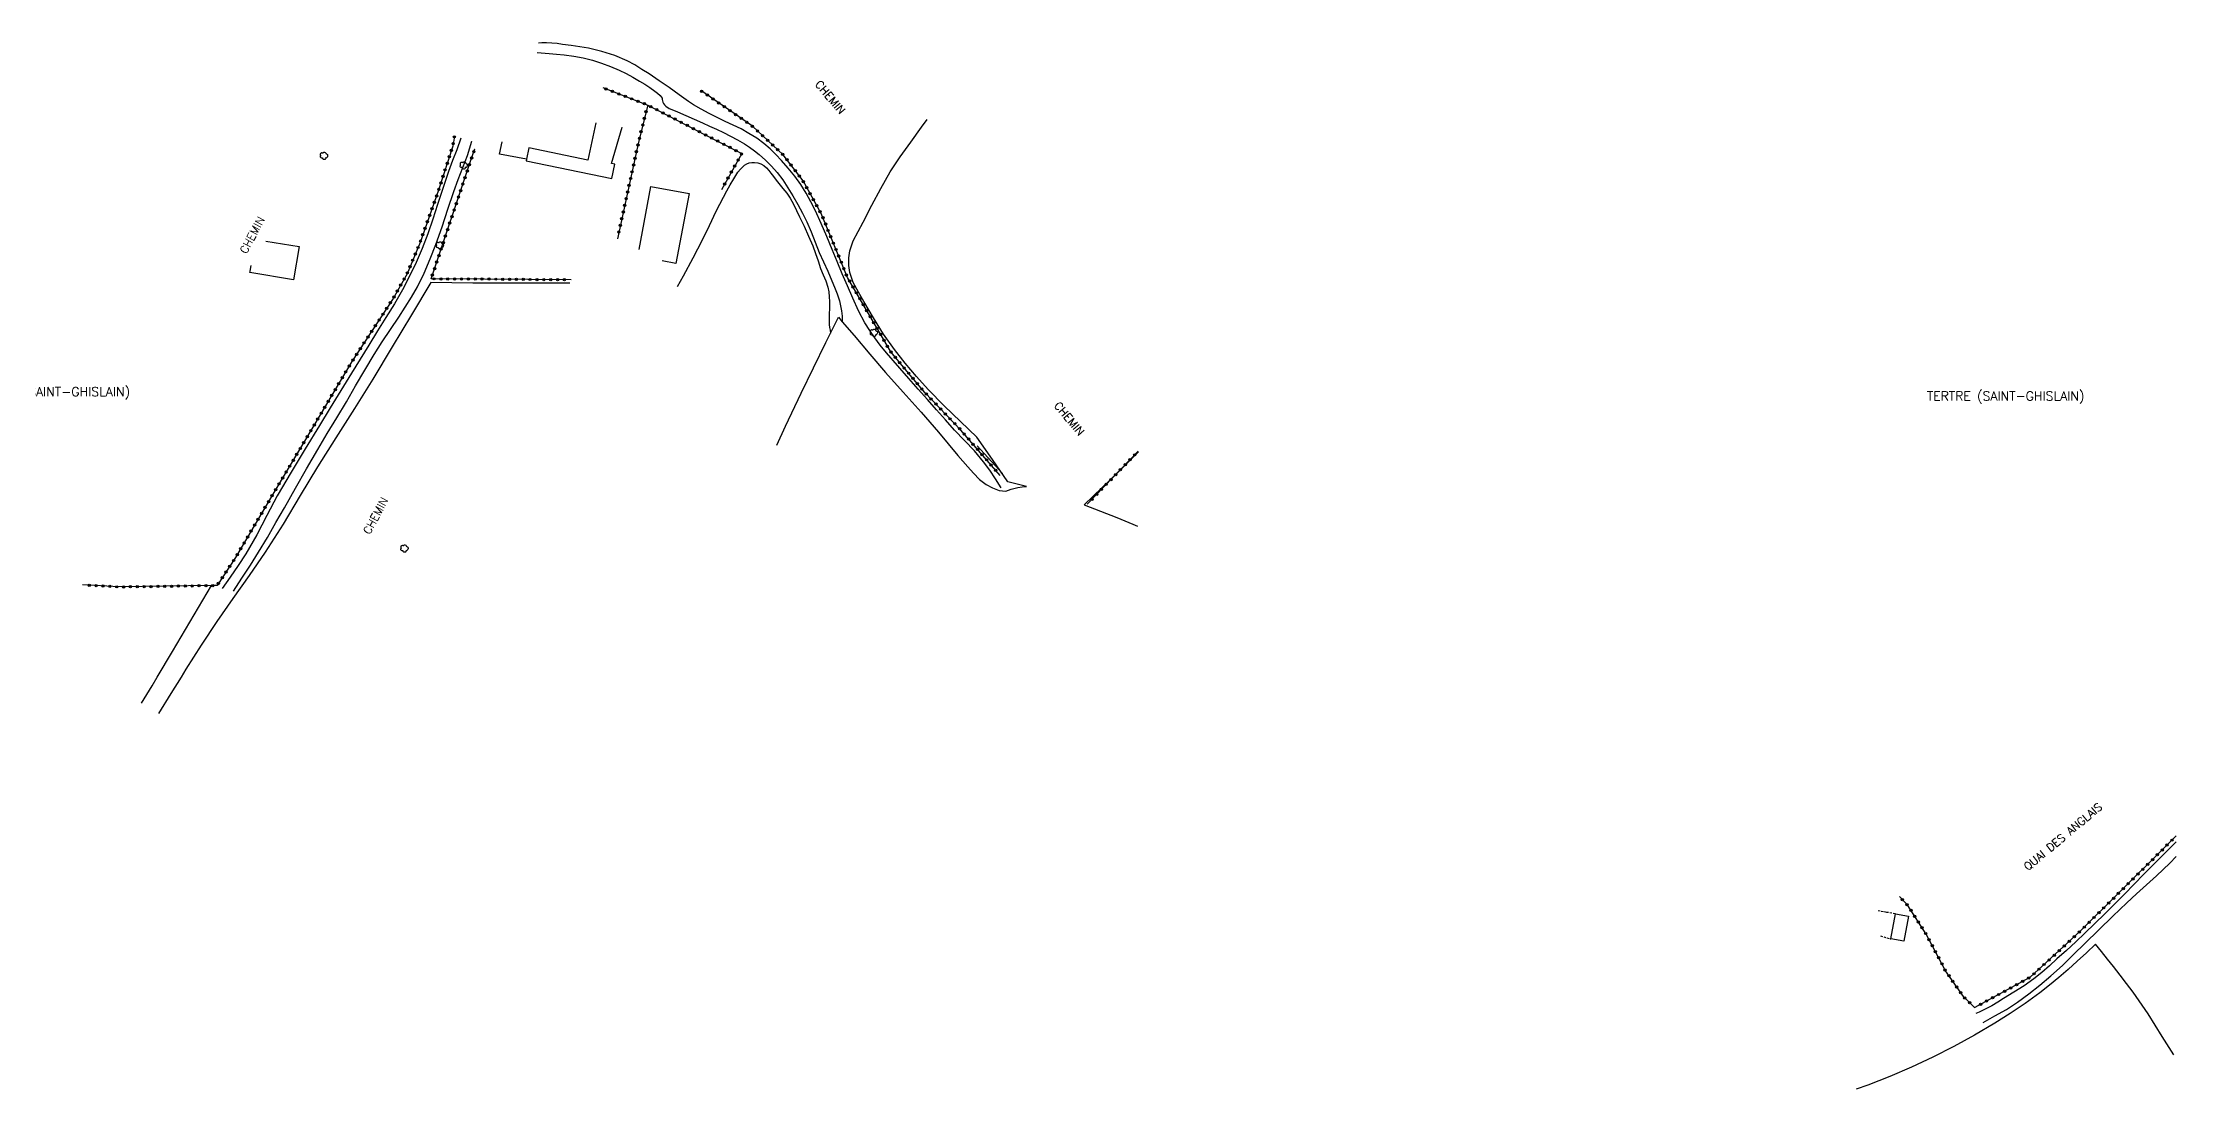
# Model space of a CAD drawing. Header units: millimetres. Extents: x 107000 to 108000, y 127000 to 127954.
# Drawn here: x 107533.4 to 108000, y 127084.9 to 127313.7 of the extents above; entities that cross this region are included whole.
import ezdxf
from ezdxf.enums import TextEntityAlignment as Align

# ---------------------------------------------------------------- set-up
doc = ezdxf.new("R2010")
doc.units = ezdxf.units.MM
doc.linetypes.add('DASHED', pattern=[0.75, 0.5, -0.25])
doc.layers.get('0').update_dxf_attribs({"linetype": 'CONTINUOUS'})
for name, color, linetype in [('W0071', 7, 'CONTINUOUS'), ('W0101', 7, 'CONTINUOUS'), ('W0104', 1, 'CONTINUOUS'), ('W0112', 1, 'DASHED'), ('W0300', 7, 'CONTINUOUS'), ('W0323', 7, 'CONTINUOUS'), ('W0330', 7, 'CONTINUOUS'), ('W0980', 7, 'CONTINUOUS'), ('W0989', 7, 'CONTINUOUS')]:
    doc.layers.add(name, color=color, linetype=linetype)
doc.styles.get("Standard").update_dxf_attribs({"font": 'romans.shx', "width": 0.85})

# ---------------------------------------------------------------- blocks, each defined once
blk = doc.blocks.new('T300')
for p, q in [((-0.8, 0.51), (-0.86, 0.34)), ((-0.86, 0.34), (-0.86, 0.17)), ((-0.86, 0.17), (-0.74, 0.06)), ((-0.69, 0.63), (-0.8, 0.51)), ((-0.8, -0.06), (-0.74, 0.06)), ((-0.74, 0.06), (-0.69, 0.11)), ((-0.57, 0.69), (-0.69, 0.63)), ((-0.46, 0.69), (-0.57, 0.69)), ((-0.29, 0.63), (-0.46, 0.69)), ((-0.29, 0.63), (-0.17, 0.74)), ((-0.23, 0.57), (-0.29, 0.63)), ((-0.17, 0.74), (-0.06, 0.8)), ((-0.06, 0.8), (0.06, 0.8)), ((0.06, 0.8), (0.23, 0.74)), ((0.23, 0.74), (0.34, 0.63)), ((0.34, 0.63), (0.4, 0.51)), ((0.46, 0.46), (0.34, 0.46)), ((0.4, 0.51), (0.4, 0.46)), ((0.57, 0.4), (0.46, 0.46)), ((0.57, 0.4), (0.69, 0.29)), ((0.69, 0.29), (0.74, 0.17)), ((0.74, 0.06), (0.69, -0.17)), ((0.74, 0.17), (0.74, 0.06)), ((-0.8, -0.17), (-0.8, -0.06)), ((-0.8, -0.23), (-0.8, -0.17)), ((-0.74, -0.34), (-0.8, -0.23)), ((-0.69, -0.4), (-0.74, -0.34)), ((-0.51, -0.46), (-0.69, -0.4)), ((-0.4, -0.46), (-0.51, -0.46)), ((-0.4, -0.46), (-0.34, -0.46)), ((-0.34, -0.46), (-0.34, -0.4)), ((-0.34, -0.51), (-0.34, -0.46)), ((-0.29, -0.63), (-0.34, -0.51)), ((-0.17, -0.74), (-0.29, -0.63)), ((-0.06, -0.8), (-0.17, -0.74)), ((0.06, -0.8), (-0.06, -0.8)), ((0.17, -0.74), (0.06, -0.8)), ((0.23, -0.69), (0.17, -0.74)), ((0.29, -0.46), (0.23, -0.46)), ((0.29, -0.63), (0.23, -0.69)), ((0.46, -0.4), (0.29, -0.46)), ((0.34, -0.51), (0.29, -0.63)), ((0.34, -0.51), (0.34, -0.46)), ((0.57, -0.34), (0.46, -0.4)), ((0.63, -0.29), (0.57, -0.34)), ((0.69, -0.17), (0.63, -0.29))]:
    blk.add_line(p, q)
blk = doc.blocks.new('t323o')
at = {"color": 0, "linetype": 'Continuous'}
for radius in [0.25, 0.15]:
    blk.add_circle((0, 0), radius, dxfattribs=at)

msp = doc.modelspace()

# ---------------------------------------------------------------- linework, layer by layer
at = {"layer": 'W0071'}
for points in [[(107641.52, 127311.53), (107644.11, 127311.29), (107645.77, 127311.17), (107647.43, 127310.99), (107649.5, 127310.7), (107651.56, 127310.33), (107653.59, 127309.85), (107655.58, 127309.23), (107657.53, 127308.5), (107659.44, 127307.67), (107660.96, 127306.92), (107662.45, 127306.12), (107663.92, 127305.26), (107665.05, 127304.59), (107666.17, 127303.89), (107667.22, 127303.1), (107667.83, 127302.62), (107668.42, 127302.12), (107668.82, 127301.51), (107668.88, 127301.24), (107668.91, 127300.96), (107668.97, 127300.7), (107669.14, 127300.38), (107669.38, 127300.1), (107669.63, 127299.83), (107670.41, 127299.3), (107671.32, 127298.94), (107672.24, 127298.58), (107674.05, 127297.76), (107675.87, 127296.95), (107677.68, 127296.14), (107679.21, 127295.45), (107680.74, 127294.76), (107682.25, 127294.04), (107683.81, 127293.25), (107685.35, 127292.43), (107686.84, 127291.53), (107687.94, 127290.8), (107689.02, 127290.03), (107690.06, 127289.21), (107691.46, 127287.98), (107692.78, 127286.67), (107694.01, 127285.28), (107695.24, 127283.66), (107696.35, 127281.94), (107697.42, 127280.2), (107698.52, 127278.33), (107699.55, 127276.42), (107700.52, 127274.48), (107701.46, 127272.29), (107702.32, 127270.06), (107703.21, 127267.84), (107704.13, 127265.78), (107705.07, 127263.72), (107705.96, 127261.65), (107706.56, 127260.21), (107707.14, 127258.75), (107707.61, 127257.27), (107707.88, 127256.17), (107708.1, 127255.05), (107708.22, 127253.92), (107708.23, 127253.51), (107708.24, 127253.09), (107708.24, 127252.68)], [(107743.02, 127216.4), (107741.76, 127218.31), (107740.49, 127220.21), (107739.16, 127222.06), (107737.13, 127224.44), (107734.96, 127226.72), (107732.81, 127229), (107730.83, 127231.21), (107728.86, 127233.42), (107726.9, 127235.64), (107724.86, 127237.93), (107722.83, 127240.23), (107720.81, 127242.54), (107719.36, 127244.19), (107717.91, 127245.85), (107716.53, 127247.56), (107715.36, 127249.15), (107714.24, 127250.78), (107713.19, 127252.45), (107711.8, 127255.08), (107710.58, 127257.8), (107709.39, 127260.54), (107708.24, 127263.17), (107707.13, 127265.82), (107706.01, 127268.46), (107704.84, 127271.29), (107703.66, 127274.12), (107702.37, 127276.9), (107701.37, 127278.86), (107700.32, 127280.79), (107699.16, 127282.66), (107697.84, 127284.49), (107696.42, 127286.24), (107694.92, 127287.93), (107693.71, 127289.23), (107692.44, 127290.49), (107691.11, 127291.66), (107689.52, 127292.81), (107687.84, 127293.84), (107686.12, 127294.81), (107684.39, 127295.67), (107682.63, 127296.47), (107680.88, 127297.3), (107679.12, 127298.19), (107677.37, 127299.11), (107675.68, 127300.11), (107674.63, 127300.82), (107673.61, 127301.56), (107672.58, 127302.3), (107670.4, 127303.84), (107668.21, 127305.36), (107665.98, 127306.83), (107664.42, 127307.83), (107662.84, 127308.81), (107661.22, 127309.69), (107658.48, 127310.84), (107655.63, 127311.73), (107652.73, 127312.44), (107650.86, 127312.79), (107648.98, 127313.07), (107647.09, 127313.31), (107645.91, 127313.47), (107644.72, 127313.6), (107643.54, 127313.67), (107642.57, 127313.65), (107641.77, 127313.6)], [(107624.79, 127292.78), (107623.92, 127290.28), (107622.99, 127287.9), (107622.1, 127285.5), (107621.29, 127283.11), (107620.52, 127280.71), (107619.74, 127278.31), (107618.67, 127275.08), (107617.58, 127271.86), (107616.37, 127268.69), (107615.04, 127265.63), (107613.59, 127262.61), (107612.05, 127259.64), (107610.29, 127256.6), (107608.43, 127253.63), (107606.56, 127250.65), (107604.67, 127247.57), (107602.77, 127244.5), (107600.88, 127241.42), (107598.55, 127237.62), (107596.23, 127233.82), (107593.91, 127230.01), (107590.8, 127224.89), (107587.7, 127219.76), (107584.68, 127214.58), (107582.4, 127210.34), (107580.17, 127206.08), (107577.77, 127201.91), (107576.1, 127199.36), (107574.36, 127196.84), (107572.62, 127194.33)], [(107575.12, 127193.81), (107576.96, 127196.63), (107578.79, 127199.46), (107580.59, 127202.31), (107582.51, 127205.53), (107584.37, 127208.77), (107586.23, 127212.02), (107588.66, 127216.26), (107591.09, 127220.49), (107593.54, 127224.72), (107595.61, 127228.22), (107597.71, 127231.7), (107599.79, 127235.19), (107601.8, 127238.64), (107603.81, 127242.1), (107605.88, 127245.52), (107607.65, 127248.26), (107609.46, 127250.97), (107611.25, 127253.7), (107612.66, 127255.87), (107614.05, 127258.05), (107615.34, 127260.28), (107616.82, 127263.3), (107618.14, 127266.4), (107619.38, 127269.54), (107620.74, 127273.39), (107621.98, 127277.29), (107623.28, 127281.17), (107624.26, 127283.79), (107625.28, 127286.41), (107626.29, 127289.02), (107627.22, 127292.16), (107627.22, 127292.16), (107627.22, 127292.16)], [(108000, 127139.01), (107997.98, 127137.01), (107995.44, 127134.46), (107992.9, 127131.89), (107990.76, 127129.72), (107988.63, 127127.54), (107986.48, 127125.37), (107984.34, 127123.23), (107982.19, 127121.1), (107980.01, 127118.99), (107977.99, 127117.09), (107975.95, 127115.22), (107973.89, 127113.37), (107972.24, 127111.89), (107970.58, 127110.43), (107968.87, 127109.04), (107966.72, 127107.51), (107964.49, 127106.09), (107962.23, 127104.71), (107960.95, 127103.92), (107959.65, 127103.15), (107958.33, 127102.44), (107957.61, 127102.1), (107956.87, 127101.78), (107956.14, 127101.46)], [(107957.78, 127099.48), (107960.3, 127100.92), (107962.83, 127102.35), (107965.28, 127103.9), (107967.77, 127105.73), (107970.18, 127107.68), (107972.54, 127109.69), (107975.07, 127111.98), (107977.53, 127114.35), (107979.98, 127116.73), (107983.04, 127119.72), (107986.09, 127122.72), (107989.17, 127125.68), (107991.32, 127127.65), (107993.48, 127129.6), (107995.63, 127131.57), (107998.55, 127134.35), (108000, 127135.77)]]:
    msp.add_lwpolyline(points, dxfattribs=at)
at = {"layer": 'W0101'}
msp.add_lwpolyline([(107654.36, 127296.18), (107652.59, 127287.99), (107639.69, 127290.7), (107639.17, 127288.24), (107633.27, 127289.28), (107633.84, 127292.03), (107633.84, 127292.03)], dxfattribs=at)
at = {"layer": 'W0104'}
for points in [[(107639.17, 127288.24), (107639.08, 127287.81), (107657.85, 127284), (107658.48, 127287.09), (107657.75, 127287.24), (107660.07, 127295.18), (107660.07, 127295.18)], [(107663.82, 127268.46), (107666.4, 127282.25)], [(107666.4, 127282.25), (107674.73, 127280.69), (107671.87, 127265.43), (107668.87, 127265.99)], [(107582.14, 127270.3), (107589.43, 127269.1), (107588.24, 127261.83), (107578.68, 127263.4), (107578.74, 127263.76), (107578.94, 127264.97)]]:
    msp.add_lwpolyline(points, dxfattribs=at)
msp.add_lwpolyline([(107937.59, 127117.77), (107938.55, 127123.26), (107941.39, 127122.76), (107940.43, 127117.27)], close=True, dxfattribs=at)
at = {"layer": 'W0112'}
for points in [[(107938.55, 127123.26), (107936.68, 127123.57), (107934.82, 127123.88)], [(107935.28, 127118.42), (107937.59, 127117.77)]]:
    msp.add_lwpolyline(points, dxfattribs=at)
at = {"layer": 'W0300'}
msp.add_lwpolyline([(107737.73, 127225.58), (107743.29, 127219.49)], dxfattribs=at)
at = {"layer": 'W0323'}
for points in [[(107655.86, 127303.84), (107665.7, 127300.04), (107680.54, 127292.39), (107686.25, 127289.44), (107681.8, 127281.5)], [(107742.74, 127219.08), (107734.2, 127228.97), (107726.31, 127237.2), (107722.74, 127241.43), (107718.83, 127246.1), (107709.38, 127262.36), (107703.61, 127276.36), (107699.66, 127283.47), (107695.3, 127289.18), (107688.58, 127295.42), (107677.28, 127303.21)], [(107665.7, 127300.04), (107663.69, 127291.95), (107659.05, 127270.79)], [(107623.44, 127293.27), (107623.04, 127291.05), (107619.95, 127281.42), (107615.89, 127269.97), (107613.05, 127263.14), (107610.02, 127257.75), (107601, 127243.98), (107592.47, 127229.6), (107583.93, 127215.32), (107575.52, 127201.1), (107571.51, 127195.01), (107570.28, 127194.99), (107550.05, 127194.69), (107542.08, 127195.17)], [(107648.97, 127261.82), (107629.99, 127262), (107618.32, 127262.05), (107626.94, 127287.77), (107627.86, 127290.48), (107627.86, 127290.48)], [(107761.8, 127212.78), (107772.97, 127224.38)], [(107955.86, 127102.74), (107968.07, 127109.39), (107978.89, 127119.36), (107996.86, 127137.13), (108000, 127140.31)], [(107955.86, 127102.74), (107953.44, 127105.14), (107949.53, 127110.79), (107945.28, 127118.83), (107941.26, 127125.07), (107939.46, 127127.02)]]:
    msp.add_lwpolyline(points, dxfattribs=at)
at = {"layer": 'W0330'}
for points in [[(107748.53, 127216.69), (107748.52, 127216.69), (107748.52, 127216.68), (107748.51, 127216.68), (107744.48, 127217.67), (107741.08, 127222.57), (107737.67, 127227.46), (107734.09, 127230.89), (107730.49, 127234.31), (107727.03, 127237.85), (107724.48, 127240.68), (107722, 127243.58), (107719.66, 127246.58), (107717.27, 127249.98), (107715.04, 127253.51), (107712.98, 127257.12), (107711.77, 127259.17), (107710.61, 127261.26), (107709.87, 127263.44), (107709.7, 127265), (107709.71, 127266.61), (107709.91, 127268.18), (107710.63, 127270.33), (107711.72, 127272.38), (107712.84, 127274.43), (107714.7, 127278.15), (107716.66, 127281.83), (107718.75, 127285.42), (107720.93, 127288.73), (107723.23, 127291.96), (107725.57, 127295.17), (107726.82, 127296.88)], [(107672.24, 127260.35), (107673.49, 127262.68), (107675.61, 127266.62), (107677.67, 127270.59), (107679.18, 127273.71), (107680.66, 127276.84), (107682.24, 127279.92), (107682.98, 127281.26), (107683.75, 127282.59), (107684.54, 127283.9), (107684.98, 127284.64), (107685.43, 127285.38), (107685.95, 127286.05), (107686.39, 127286.49), (107686.87, 127286.89), (107687.39, 127287.2), (107687.91, 127287.38), (107688.48, 127287.49), (107689.03, 127287.51), (107689.75, 127287.41), (107690.46, 127287.16), (107691.11, 127286.82), (107691.66, 127286.34), (107692.15, 127285.74), (107692.62, 127285.14), (107693.23, 127284.4), (107693.81, 127283.64), (107694.4, 127282.88), (107695.25, 127281.82), (107696.09, 127280.76), (107696.86, 127279.66), (107697.6, 127278.36), (107698.25, 127277), (107698.89, 127275.64), (107699.91, 127273.53), (107700.89, 127271.41), (107701.8, 127269.25), (107702.39, 127267.62), (107702.94, 127265.97), (107703.51, 127264.33), (107704.08, 127262.96), (107704.67, 127261.6), (107705.11, 127260.2), (107705.28, 127259.18), (107705.38, 127258.14), (107705.44, 127257.1), (107705.45, 127256.24), (107705.43, 127255.39), (107705.41, 127254.53), (107705.39, 127253.71), (107705.37, 127252.89), (107705.4, 127252.07), (107705.47, 127251.44), (107705.56, 127250.82), (107705.66, 127250.19)], [(107648.69, 127261.1), (107640.39, 127261.08), (107631.98, 127261.1), (107627.41, 127261.13), (107622.85, 127261.18), (107618.28, 127261.22), (107614.05, 127254.19), (107609.81, 127247.15), (107605.54, 127240.14), (107601.54, 127233.72), (107597.5, 127227.33), (107593.49, 127220.92), (107589.71, 127214.69), (107585.95, 127208.45), (107582.06, 127202.3), (107578.56, 127197.22), (107574.96, 127192.2), (107571.43, 127187.13), (107568.03, 127181.94), (107564.7, 127176.69), (107563.64, 127175)], [(107693.91, 127225.68), (107695.83, 127229.84), (107699.24, 127237.08), (107701.93, 127242.62), (107704.66, 127248.15), (107705.66, 127250.19), (107707.38, 127253.68)], [(107707.38, 127253.68), (107708.24, 127252.68), (107710.82, 127249.65), (107714.25, 127245.61), (107717.71, 127241.6), (107721.57, 127237.25), (107725.46, 127232.93), (107729.3, 127228.56), (107731.41, 127226), (107733.5, 127223.43), (107735.7, 127220.96), (107736.96, 127219.57), (107738.25, 127218.21), (107739.7, 127217.11), (107741.07, 127216.36), (107742.54, 127215.78), (107744.01, 127215.66), (107744.58, 127215.82), (107745.15, 127216.05), (107745.73, 127216.25), (107746.65, 127216.44), (107747.59, 127216.56), (107748.53, 127216.69)], [(107772.99, 127224.24), (107772.67, 127223.9), (107768.88, 127220.11), (107765.02, 127216.37), (107761.17, 127212.63), (107764.72, 127211.24), (107768.28, 127209.85), (107771.81, 127208.41), (107772.8, 127208)], [(107558.44, 127175), (107561.79, 127180.57), (107564.63, 127185.37), (107567.45, 127190.18), (107570.28, 127194.99)], [(107554.99, 127169.29), (107557.29, 127173.08), (107558.44, 127175)], [(107563.64, 127175), (107561.41, 127171.43), (107558.67, 127167.05)], [(107999.45, 127092.41), (107996.9, 127096.44), (107993.82, 127101.35), (107990.55, 127106.13), (107989.13, 127108.01), (107987.69, 127109.87), (107986.23, 127111.72), (107984.93, 127113.36), (107983.62, 127114.99), (107982.31, 127116.62), (107980.33, 127114.75), (107978.34, 127112.89), (107976.32, 127111.06), (107974.31, 127109.33), (107972.26, 127107.64), (107970.18, 127106), (107966.97, 127103.67), (107963.67, 127101.46), (107960.31, 127099.34), (107955.87, 127096.72), (107951.33, 127094.25), (107946.73, 127091.92), (107942.07, 127089.72), (107937.34, 127087.66), (107932.54, 127085.78), (107929.95, 127084.89)]]:
    msp.add_lwpolyline(points, dxfattribs=at)

# ---------------------------------------------------------------- block references
at = {"layer": 'W0300'}
for p in [(107594.95, 127288.91), (107625.5, 127286.82), (107620.28, 127269.32), (107715.19, 127250.22), (107612.53, 127203.07)]:
    msp.add_blockref('T300', p, dxfattribs=at)
at = {"layer": 'W0323'}
for p, rotation in [((107656.58, 127303.56), 338.8844931344782), ((107657.98, 127303.02), 338.8844931344782), ((107659.38, 127302.48), 338.8844931344782), ((107660.78, 127301.94), 338.8844931344782), ((107677.49, 127303.06), 145.4183765039821), ((107678.73, 127302.21), 145.4183765039821), ((107662.18, 127301.4), 338.8844931344782), ((107663.58, 127300.86), 338.8844931344782), ((107664.98, 127300.32), 338.8844931344782), ((107664.98, 127297.13), 256.0471079128045), ((107665.34, 127298.59), 256.0471079128045), ((107666.34, 127299.71), 332.7289556622556), ((107667.68, 127299.02), 332.7289556622556), ((107669.01, 127298.33), 332.7289556622556), ((107670.34, 127297.65), 332.7289556622556), ((107671.68, 127296.96), 332.7289556622556), ((107679.96, 127301.36), 145.4183765039821), ((107681.2, 127300.51), 145.4183765039821), ((107682.43, 127299.66), 145.4183765039821), ((107683.67, 127298.81), 145.4183765039821), ((107684.9, 127297.96), 145.4183765039821), ((107686.14, 127297.11), 145.4183765039821), ((107623.41, 127293.09), 259.9563885563022), ((107663.89, 127292.76), 256.0471079128045), ((107664.25, 127294.22), 256.0471079128045), ((107664.62, 127295.68), 256.0471079128045), ((107673.01, 127296.27), 332.7289556622556), ((107674.34, 127295.58), 332.7289556622556), ((107675.68, 127294.9), 332.7289556622556), ((107677.01, 127294.21), 332.7289556622556), ((107678.34, 127293.52), 332.7289556622556), ((107679.68, 127292.83), 332.7289556622556), ((107687.37, 127296.25), 145.4183765039821), ((107688.6, 127295.4), 137.1210963966424), ((107689.7, 127294.38), 137.1210963966424), ((107690.8, 127293.36), 137.1210963966424), ((107691.9, 127292.34), 137.1210963966424), ((107622.3, 127288.74), 252.1904990271587), ((107622.76, 127290.17), 252.1904990271587), ((107623.14, 127291.61), 259.9563885563022), ((107627.17, 127288.46), 71.15947929879334), ((107627.66, 127289.88), 71.15947929879334), ((107662.91, 127288.37), 257.6360197171568), ((107663.23, 127289.84), 257.6360197171568), ((107663.55, 127291.3), 257.6360197171568), ((107681.01, 127292.15), 332.6774287258771), ((107682.34, 127291.46), 332.6774287258771), ((107683.68, 127290.77), 332.6774287258771), ((107685.01, 127290.08), 332.6774287258771), ((107685.47, 127288.04), 240.7314013477113), ((107686.2, 127289.35), 240.7314013477113), ((107693, 127291.32), 137.1210963966424), ((107694.1, 127290.3), 137.1210963966424), ((107695.2, 127289.27), 137.1210963966424), ((107696.13, 127288.1), 127.36436453603), ((107620.47, 127283.03), 252.1904990271587), ((107620.92, 127284.45), 252.1904990271587), ((107621.38, 127285.88), 252.1904990271587), ((107621.84, 127287.31), 252.1904990271587), ((107625.74, 127284.19), 71.47153984566287), ((107626.22, 127285.61), 71.47153984566287), ((107626.69, 127287.03), 71.47153984566287), ((107661.94, 127283.98), 257.6360197171568), ((107662.26, 127285.44), 257.6360197171568), ((107662.59, 127286.91), 257.6360197171568), ((107683.27, 127284.12), 240.7314013477113), ((107684, 127285.43), 240.7314013477113), ((107684.73, 127286.73), 240.7314013477113), ((107697.04, 127286.91), 127.36436453603), ((107697.95, 127285.71), 127.36436453603), ((107698.86, 127284.52), 127.36436453603), ((107699.75, 127283.32), 119.0546040990572), ((107619.01, 127278.77), 250.4762491935783), ((107619.51, 127280.18), 250.4762491935783), ((107620.01, 127281.6), 252.1904990271587), ((107623.83, 127278.5), 71.47153984566287), ((107624.31, 127279.92), 71.47153984566287), ((107624.79, 127281.35), 71.47153984566287), ((107625.26, 127282.77), 71.47153984566287), ((107660.98, 127279.58), 257.6360197171568), ((107661.3, 127281.05), 257.6360197171568), ((107661.62, 127282.51), 257.6360197171568), ((107682.53, 127282.81), 240.7314013477113), ((107700.47, 127282), 119.0546040990572), ((107701.2, 127280.69), 119.0546040990572), ((107701.93, 127279.38), 119.0546040990572), ((107617.51, 127274.53), 250.4762491935783), ((107618.01, 127275.94), 250.4762491935783), ((107618.51, 127277.36), 250.4762491935783), ((107622.4, 127274.23), 71.47153984566287), ((107622.88, 127275.66), 71.47153984566287), ((107623.36, 127277.08), 71.47153984566287), ((107659.69, 127273.72), 257.6360197171568), ((107660.02, 127275.19), 257.6360197171568), ((107660.34, 127276.65), 257.6360197171568), ((107660.66, 127278.12), 257.6360197171568), ((107702.66, 127278.07), 119.0546040990572), ((107703.39, 127276.76), 119.0546040990572), ((107704.01, 127275.4), 112.3986580591815), ((107704.58, 127274.01), 112.3986580591815), ((107615.44, 127268.9), 247.4218437027538), ((107616, 127270.29), 250.4762491935783), ((107616.5, 127271.7), 250.4762491935783), ((107617, 127273.11), 250.4762491935783), ((107620.97, 127269.97), 71.47153984566287), ((107621.45, 127271.39), 71.47153984566287), ((107621.93, 127272.81), 71.47153984566287), ((107659.37, 127272.26), 257.6360197171568), ((107705.15, 127272.62), 112.3986580591815), ((107705.72, 127271.24), 112.3986580591815), ((107706.29, 127269.85), 112.3986580591815), ((107613.72, 127264.74), 247.4218437027538), ((107614.29, 127266.13), 247.4218437027538), ((107614.87, 127267.51), 247.4218437027538), ((107619.07, 127264.28), 71.47153984566287), ((107619.54, 127265.7), 71.47153984566287), ((107620.02, 127267.12), 71.47153984566287), ((107620.5, 127268.55), 71.47153984566287), ((107706.87, 127268.46), 112.3986580591815), ((107707.44, 127267.07), 112.3986580591815), ((107708.01, 127265.69), 112.3986580591815), ((107708.58, 127264.3), 112.3986580591815), ((107611.69, 127260.73), 240.6573893815867), ((107612.43, 127262.04), 240.6573893815867), ((107613.14, 127263.36), 247.4218437027538), ((107618.59, 127262.86), 71.47153984566287), ((107618.97, 127262.05), 179.7545182993566), ((107620.47, 127262.04), 179.7545182993566), ((107621.97, 127262.03), 179.7545182993566), ((107623.47, 127262.03), 179.7545182993566), ((107624.97, 127262.02), 179.7545182993566), ((107626.47, 127262.02), 179.7545182993566), ((107627.97, 127262.01), 179.7545182993566), ((107629.47, 127262), 179.7545182993566), ((107630.97, 127261.99), 179.4710658062998), ((107632.47, 127261.98), 179.4710658062998), ((107633.97, 127261.96), 179.4710658062998), ((107635.47, 127261.95), 179.4710658062998), ((107636.97, 127261.94), 179.4710658062998), ((107638.47, 127261.92), 179.4710658062998), ((107639.97, 127261.91), 179.4710658062998), ((107641.47, 127261.89), 179.4710658062998), ((107642.97, 127261.88), 179.4710658062998), ((107644.47, 127261.87), 179.4710658062998), ((107645.97, 127261.85), 179.4710658062998), ((107647.47, 127261.84), 179.4710658062998), ((107709.15, 127262.91), 112.3986580591815), ((107709.83, 127261.58), 120.1643324187563), ((107710.59, 127260.28), 120.1643324187563), ((107608.6, 127255.59), 236.773308624975), ((107609.43, 127256.84), 236.773308624975), ((107610.22, 127258.11), 240.6573893815867), ((107610.96, 127259.42), 240.6573893815867), ((107711.34, 127258.99), 120.1643324187563), ((107712.09, 127257.69), 120.1643324187563), ((107712.85, 127256.39), 120.1643324187563), ((107713.6, 127255.1), 120.1643324187563), ((107605.32, 127250.57), 236.773308624975), ((107606.14, 127251.82), 236.773308624975), ((107606.96, 127253.08), 236.773308624975), ((107607.78, 127254.33), 236.773308624975), ((107714.35, 127253.8), 120.1643324187563), ((107715.11, 127252.5), 120.1643324187563), ((107715.86, 127251.21), 120.1643324187563), ((107602.03, 127245.55), 236.773308624975), ((107602.85, 127246.81), 236.773308624975), ((107603.67, 127248.06), 236.773308624975), ((107604.49, 127249.31), 236.773308624975), ((107716.62, 127249.91), 120.1643324187563), ((107717.37, 127248.61), 120.1643324187563), ((107718.12, 127247.32), 120.1643324187563), ((107718.89, 127246.03), 129.9380605711499), ((107599.66, 127241.72), 239.3242185992391), ((107600.43, 127243.01), 239.3242185992391), ((107601.21, 127244.3), 236.773308624975), ((107719.85, 127244.88), 129.9380605711499), ((107720.82, 127243.73), 129.9380605711499), ((107721.78, 127242.58), 129.9380605711499), ((107722.74, 127241.43), 130.163416554232), ((107596.6, 127236.56), 239.3242185992391), ((107597.37, 127237.85), 239.3242185992391), ((107598.13, 127239.14), 239.3242185992391), ((107598.9, 127240.43), 239.3242185992391), ((107723.71, 127240.28), 130.163416554232), ((107724.68, 127239.13), 130.163416554232), ((107725.64, 127237.99), 130.163416554232), ((107726.63, 127236.86), 133.791707377932), ((107594.31, 127232.69), 239.3242185992391), ((107595.07, 127233.98), 239.3242185992391), ((107595.84, 127235.27), 239.3242185992391), ((107727.67, 127235.78), 133.791707377932), ((107728.71, 127234.7), 133.791707377932), ((107729.75, 127233.61), 133.791707377932), ((107730.79, 127232.53), 133.791707377932), ((107591.24, 127227.54), 239.1189213030302), ((107592.01, 127228.83), 239.1189213030302), ((107592.77, 127230.11), 239.3242185992391), ((107593.54, 127231.4), 239.3242185992391), ((107731.82, 127231.45), 133.791707377932), ((107732.86, 127230.37), 133.791707377932), ((107733.9, 127229.28), 133.791707377932), ((107734.9, 127228.16), 130.8105586185344), ((107735.88, 127227.03), 130.8105586185344), ((107588.16, 127222.39), 239.1189213030302), ((107588.93, 127223.68), 239.1189213030302), ((107589.7, 127224.96), 239.1189213030302), ((107590.47, 127226.25), 239.1189213030302), ((107736.86, 127225.89), 130.8105586185344), ((107737.84, 127224.76), 130.8105586185344), ((107738.82, 127223.62), 130.8105586185344), ((107739.8, 127222.49), 130.8105586185344), ((107771.17, 127222.5), 46.07306333547129), ((107772.21, 127223.58), 46.07306333547129), ((107585.85, 127218.53), 239.1189213030302), ((107586.62, 127219.81), 239.1189213030302), ((107587.39, 127221.1), 239.1189213030302), ((107740.78, 127221.35), 130.8105586185344), ((107741.76, 127220.22), 130.8105586185344), ((107767, 127218.18), 46.07306333547129), ((107768.04, 127219.26), 46.07306333547129), ((107769.08, 127220.34), 46.07306333547129), ((107770.12, 127221.42), 46.07306333547129), ((107582.78, 127213.37), 239.3990583579434), ((107583.54, 127214.66), 239.3990583579434), ((107584.31, 127215.95), 239.1189213030302), ((107585.08, 127217.24), 239.1189213030302), ((107762.84, 127213.86), 46.07306333547129), ((107763.88, 127214.94), 46.07306333547129), ((107764.92, 127216.02), 46.07306333547129), ((107765.96, 127217.1), 46.07306333547129), ((107580.49, 127209.5), 239.3990583579434), ((107581.25, 127210.79), 239.3990583579434), ((107582.01, 127212.08), 239.3990583579434), ((107577.43, 127204.33), 239.3990583579434), ((107578.2, 127205.62), 239.3990583579434), ((107578.96, 127206.92), 239.3990583579434), ((107579.72, 127208.21), 239.3990583579434), ((107574.29, 127199.23), 236.6368352381412), ((107575.11, 127200.48), 236.6368352381412), ((107575.91, 127201.75), 239.3990583579434), ((107576.67, 127203.04), 239.3990583579434), ((107543.57, 127195.08), 176.5537031882908), ((107545.07, 127194.99), 176.5537031882908), ((107546.57, 127194.9), 176.5537031882908), ((107548.06, 127194.81), 176.5537031882908), ((107549.56, 127194.72), 176.5537031882908), ((107551.06, 127194.7), 180.84960326308), ((107552.56, 127194.73), 180.84960326308), ((107554.06, 127194.75), 180.84960326308), ((107555.56, 127194.77), 180.84960326308), ((107557.06, 127194.79), 180.84960326308), ((107558.56, 127194.82), 180.84960326308), ((107560.06, 127194.84), 180.84960326308), ((107561.56, 127194.86), 180.84960326308), ((107563.06, 127194.88), 180.84960326308), ((107564.56, 127194.91), 180.84960326308), ((107566.06, 127194.93), 180.84960326308), ((107567.56, 127194.95), 180.84960326308), ((107569.06, 127194.97), 180.84960326308), ((107570.56, 127194.99), 180.9315565975926), ((107571.81, 127195.47), 236.6368352381412), ((107572.64, 127196.72), 236.6368352381412), ((107573.46, 127197.97), 236.6368352381412), ((107997.99, 127138.28), 45.40296878695752), ((107999.04, 127139.35), 45.40296878695752), ((107993.74, 127134.04), 44.67937783182359), ((107994.81, 127135.1), 44.67937783182359), ((107995.87, 127136.15), 44.67937783182359), ((107996.94, 127137.21), 45.40296878695752), ((107989.47, 127129.83), 44.67937783182359), ((107990.54, 127130.88), 44.67937783182359), ((107991.61, 127131.93), 44.67937783182359), ((107992.67, 127132.99), 44.67937783182359), ((107940.1, 127126.32), 132.7266920191199), ((107941.12, 127125.22), 132.7266920191199), ((107984.14, 127124.55), 44.67937783182359), ((107985.21, 127125.61), 44.67937783182359), ((107986.27, 127126.66), 44.67937783182359), ((107987.34, 127127.72), 44.67937783182359), ((107988.41, 127128.77), 44.67937783182359), ((107941.96, 127123.98), 122.7908802415083), ((107942.77, 127122.72), 122.7908802415083), ((107943.59, 127121.46), 122.7908802415083), ((107944.4, 127120.2), 122.7908802415083), ((107979.87, 127120.33), 44.67937783182359), ((107980.94, 127121.39), 44.67937783182359), ((107982.01, 127122.44), 44.67937783182359), ((107983.07, 127123.5), 44.67937783182359), ((107945.21, 127118.94), 122.7908802415083), ((107945.92, 127117.62), 117.8612421341322), ((107946.62, 127116.29), 117.8612421341322), ((107947.32, 127114.96), 117.8612421341322), ((107974.39, 127115.22), 42.65876365750592), ((107975.5, 127116.23), 42.65876365750592), ((107976.6, 127117.25), 42.65876365750592), ((107977.7, 127118.26), 42.65876365750592), ((107978.8, 127119.28), 42.65876365750592), ((107948.02, 127113.64), 117.8612421341322), ((107948.73, 127112.31), 117.8612421341322), ((107949.43, 127110.99), 117.8612421341322), ((107969.98, 127111.15), 42.65876365750592), ((107971.08, 127112.17), 42.65876365750592), ((107972.19, 127113.18), 42.65876365750592), ((107973.29, 127114.2), 42.65876365750592), ((107950.26, 127109.74), 124.6846057074884), ((107951.11, 127108.5), 124.6846057074884), ((107951.97, 127107.27), 124.6846057074884), ((107952.82, 127106.04), 124.6846057074884), ((107961.13, 127105.61), 28.57428186380281), ((107962.45, 127106.33), 28.57428186380281), ((107963.76, 127107.04), 28.57428186380281), ((107965.08, 127107.76), 28.57428186380281), ((107966.4, 127108.48), 28.57428186380281), ((107967.72, 127109.2), 28.57428186380281), ((107968.88, 127110.13), 42.65876365750592), ((107953.73, 127104.85), 135.2377404593418), ((107954.79, 127103.8), 135.2377404593418), ((107957.18, 127103.46), 28.57428186380281), ((107958.49, 127104.17), 28.57428186380281), ((107959.81, 127104.89), 28.57428186380281)]:
    msp.add_blockref('t323o', p, dxfattribs=dict(at, rotation=rotation))

# ---------------------------------------------------------------- texts
at = {"layer": 'W0980'}
for s, p in [('HAUTRAGE (SAINT-GHISLAIN)', (107533.33, 127237.23)), ('TERTRE (SAINT-GHISLAIN)', (107962.68, 127236.3))]:
    msp.add_text(s, height=2, dxfattribs=at).set_placement(p, align=Align.MIDDLE)
at = {"layer": 'W0989'}
for s, rotation, p in [('CHEMIN', 309.9518, (107702.81, 127305.09)), ('CHEMIN', 61.8866, (107577.14, 127267.77)), ('CHEMIN', 309.9518, (107755.08, 127234.84)), ('CHEMIN', 61.8866, (107604.13, 127206.43)), ('QUAI DES ANGLAIS', 39.9518, (107966.98, 127133.22))]:
    msp.add_text(s, height=1.75, rotation=rotation, dxfattribs=at).set_placement(p, align=Align.MIDDLE_LEFT)

doc.saveas('drawing.dxf')
